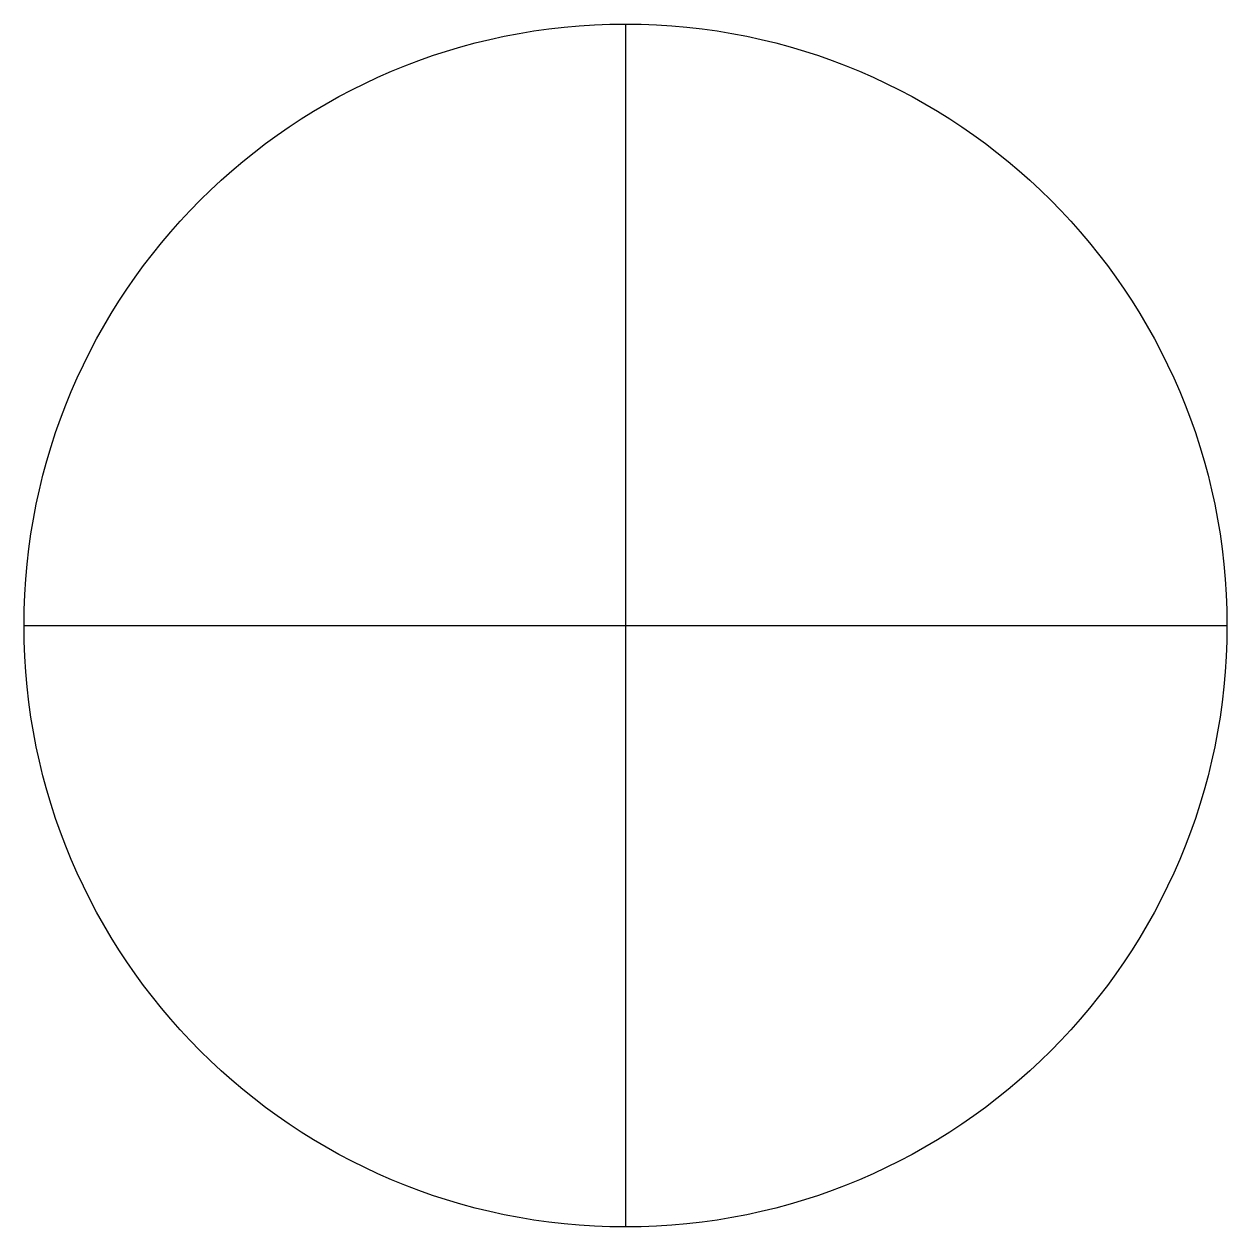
# Model space of a CAD drawing. Extents: x -0.188 to 0.188, y -0.188 to 0.188.
import ezdxf

# ---------------------------------------------------------------- set-up
doc = ezdxf.new("R2010")
doc.units = 0
doc.header["$LTSCALE"] = 0.2

msp = doc.modelspace()

# ---------------------------------------------------------------- linework, layer by layer
for p, q in [((0, 0.1875), (0, -0.1875)), ((-0.1875, 0), (0.1875, 0))]:
    msp.add_line(p, q)
msp.add_circle((0, 0), 0.1875)

doc.saveas('drawing.dxf')
